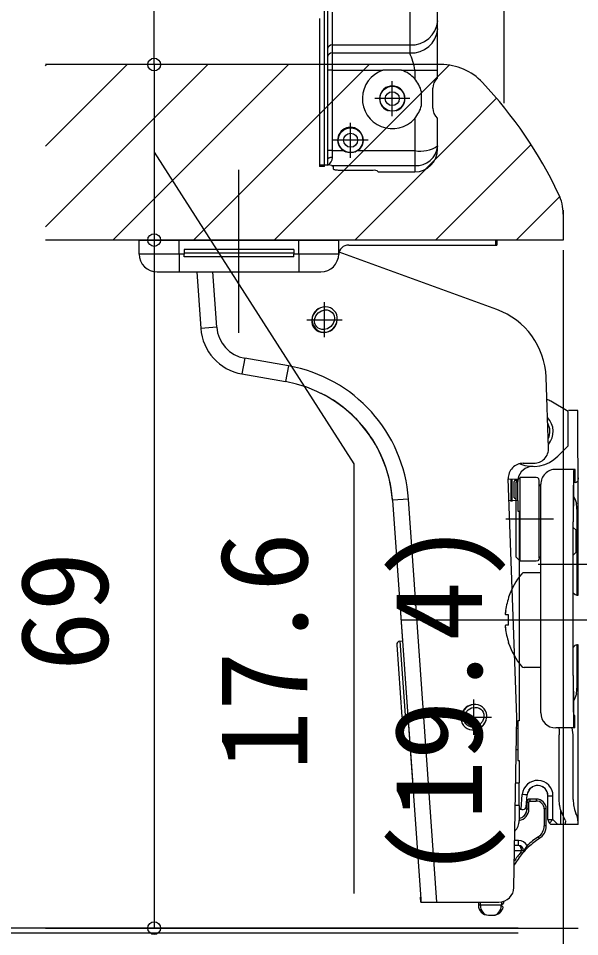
# Model space of a CAD drawing. Units: millimetres, scale not verified. Extents: x -525 to 525, y -783 to 779.
# Drawn here: x 319.4 to 375.6, y 275.4 to 367.4 of the extents above; entities that cross this region are included whole.
import ezdxf
from ezdxf.enums import TextEntityAlignment as Align

# ---------------------------------------------------------------- set-up
doc = ezdxf.new("R2010")
doc.units = ezdxf.units.MM
doc.header["$LTSCALE"] = 4
for name, color, linetype in [('0-4_YKK_12', 2, 'Continuous'), ('0-5_YKK_13', 4, 'Continuous'), ('0-7_YKK_D', 6, 'Continuous')]:
    doc.layers.add(name, color=color, linetype=linetype)
doc.styles.add('ＭＳ ゴシック', font='')
doc.styles.get('ＭＳ ゴシック').set_extended_font_data('MS Gothic')

msp = doc.modelspace()

# ---------------------------------------------------------------- linework, layer by layer
at = {"layer": '0-4_YKK_12'}
for p, q in [((368.069, 358.928), (368.069, 410.191)), ((361.758, 362.8), (322.104, 362.8)), ((322.104, 362.682), (322.222, 362.8)), ((322.104, 354.6), (330.304, 362.8)), ((322.104, 346.517), (338.386, 362.8)), ((328.869, 345.2), (346.469, 362.8)), ((336.951, 345.2), (354.551, 362.8)), ((345.033, 345.2), (362.574, 362.741)), ((353.115, 345.2), (367.332, 359.417)), ((361.198, 345.2), (370.779, 354.782)), ((369.28, 345.2), (373.653, 349.573)), ((373.3, 345.2), (322.104, 345.2)), ((322.104, 276.2), (375.5, 276.2))]:
    msp.add_line(p, q, dxfattribs=at)
msp.add_lwpolyline([(374, 348.2), (374, 345.2), (373.3, 345.2)], dxfattribs=at)
for centre, radius, start, end in [((361.758, 357.1), 5.7, 43.22166, 90), ((334.067, 331.077), 43.7, 25.39153, 43.22166), ((369.3, 347.8), 4.7, 0, 25.39153)]:
    msp.add_arc(centre, radius, start, end, dxfattribs=at)
at = {"layer": '0-5_YKK_13'}
for p, q in [((350.069, 352.715), (350.069, 368.426)), ((350.369, 369.226), (350.369, 353.264)), ((349.569, 367.428), (349.569, 352.715)), ((350.869, 364.767), (350.869, 368.058)), ((358.619, 368.058), (358.619, 364.767)), ((361.419, 367.192), (361.419, 368.058)), ((361.419, 362.226), (361.419, 366.383)), ((350.869, 364.767), (358.619, 364.767)), ((350.869, 363.959), (350.869, 364.767)), ((350.869, 363.959), (358.619, 363.959)), ((350.869, 362.226), (350.869, 363.959)), ((350.869, 362.226), (350.369, 362.226)), ((350.869, 362.226), (355.932, 362.226)), ((350.869, 354.165), (350.869, 362.226)), ((357.806, 362.226), (355.932, 362.226)), ((357.806, 362.226), (359.119, 362.226)), ((359.119, 362.226), (361.419, 362.226)), ((359.119, 362.226), (359.119, 361.361)), ((356.869, 357.616), (356.869, 361.136)), ((355.843, 360.108), (355.991, 360.256)), ((359.79, 358.692), (359.79, 360.061)), ((360.944, 358.426), (360.944, 360.426)), ((358.629, 359.376), (355.109, 359.376)), ((356.399, 358.191), (356.496, 358.191)), ((357.243, 358.191), (357.34, 358.191)), ((357.747, 358.497), (357.599, 358.35)), ((359.119, 357.392), (359.119, 354.165)), ((352.695, 353.447), (352.695, 356.967)), ((351.817, 356.086), (352.049, 356.317)), ((354.455, 355.207), (350.935, 355.207)), ((361.419, 354.326), (361.419, 354.646)), ((350.869, 354.165), (350.369, 354.165)), ((350.869, 353.479), (350.869, 354.165)), ((350.869, 354.165), (351.963, 354.165)), ((352.014, 354.156), (352.005, 354.14)), ((352.199, 354.041), (352.264, 354.041)), ((353.126, 354.041), (353.14, 354.041)), ((353.375, 354.165), (359.119, 354.165)), ((359.119, 354.165), (359.119, 352.68)), ((349.569, 352.715), (349.569, 352.589)), ((350.069, 352.715), (349.569, 352.715)), ((350.069, 352.589), (350.069, 352.715)), ((350.369, 352.722), (350.438, 352.726)), ((350.469, 352.726), (350.438, 352.726)), ((350.776, 352.68), (359.119, 352.68)), ((359.119, 352.68), (359.119, 352.026)), ((341.5, 335.896), (341.5, 352.246)), ((350.069, 352.589), (349.569, 352.589)), ((350.969, 352.349), (350.969, 352.527)), ((354.969, 352.188), (351.469, 352.188)), ((355.469, 352.026), (355.469, 352.043)), ((355.469, 352.026), (359.119, 352.026)), ((335.5, 345.2), (347.5, 345.2)), ((335.5, 343.8), (335.5, 345.2)), ((347.5, 345.2), (351.5, 345.2)), ((347.5, 343.8), (347.5, 345.2)), ((351.5, 343.8), (351.5, 345.2)), ((367.211, 345.2), (351.5, 345.2)), ((352.498, 344.7), (367.211, 344.7)), ((367.337, 345.2), (367.211, 345.2)), ((367.211, 345.2), (367.211, 344.7)), ((367.211, 344.7), (367.337, 344.7)), ((367.337, 345.2), (367.337, 344.7)), ((335.5, 343.8), (331.5, 343.8)), ((335.5, 343.8), (335.5, 342)), ((336, 343.8), (335.5, 343.8)), ((336, 344.236), (336, 343.8)), ((347, 344.236), (336, 344.236)), ((347, 343.9), (336, 343.9)), ((336, 343.5), (336, 343.8)), ((347, 343.5), (336, 343.5)), ((347, 344.236), (347, 343.8)), ((347, 343.5), (347, 343.8)), ((347.5, 343.8), (347, 343.8)), ((347.5, 343.8), (347.5, 342)), ((351.5, 343.8), (347.5, 343.8)), ((367.355, 338.228), (351.536, 343.973)), ((333.3, 342), (335.5, 342)), ((335.5, 342), (347.5, 342)), ((337.277, 342), (337.677, 336.341)), ((339.273, 336.453), (338.881, 342)), ((347.5, 342), (349.7, 342)), ((348.417, 342), (349.7, 342)), ((350.074, 335.449), (350.074, 338.969)), ((348.314, 337.209), (351.834, 337.209)), ((339.273, 336.453), (337.677, 336.341)), ((342.076, 333.344), (341.799, 331.768)), ((346.456, 332.575), (342.076, 333.344)), ((346.456, 332.575), (346.179, 330.999)), ((341.799, 331.768), (346.179, 330.999)), ((372.541, 324.367), (372.289, 331.445)), ((375.482, 328.106), (374.521, 328.105)), ((375.482, 323.596), (375.482, 328.106)), ((375.496, 323.096), (375.482, 323.596)), ((369.997, 322.812), (371.043, 322.813)), ((371, 322.5), (370.95, 322.5)), ((375.5, 322.934), (375.496, 323.096)), ((375.5, 309.545), (375.5, 322.934)), ((369.4, 321.104), (369.7, 321.404)), ((371.3, 321.404), (369.7, 321.404)), ((369.7, 313.004), (369.7, 321.404)), ((375.2, 322.206), (373.25, 322.206)), ((375.2, 320.956), (375.2, 322.206)), ((368.499, 321.272), (369.468, 321.231)), ((368.8, 318.996), (368.8, 321.196)), ((368.875, 318.996), (368.875, 321.196)), ((369.1, 319.342), (369.1, 321.004)), ((369.432, 321.104), (369.2, 321.104)), ((369.3, 320.904), (369.432, 321.104)), ((369.3, 313.404), (369.3, 320.971)), ((369.45, 319.088), (369.45, 321)), ((371.6, 313.304), (371.6, 321.104)), ((371.669, 320.604), (371.6, 320.688)), ((371.75, 297.786), (371.75, 320.706)), ((375.234, 320.896), (375.055, 320.896)), ((375.2, 320.956), (375.063, 320.956)), ((375.234, 320.896), (375.323, 320.91)), ((358.494, 319.223), (356.898, 319.11)), ((356.898, 319.11), (359.723, 279.098)), ((356.898, 319.11), (357.894, 305.002)), ((361.347, 278.807), (358.494, 319.223)), ((368.575, 319.124), (369.45, 319.088)), ((369.113, 319.342), (369.1, 319.342)), ((369.152, 319.279), (369.113, 319.342)), ((369.133, 319.311), (369.199, 319.352)), ((369.211, 319.235), (369.152, 319.279)), ((369.3, 319.191), (369.211, 319.235)), ((369.45, 319.088), (369.45, 318)), ((375.398, 317.986), (375.323, 318.789)), ((369.45, 318), (369.6, 318)), ((369.6, 318), (369.6, 297)), ((375.398, 309.555), (375.398, 317.986)), ((373.035, 317.204), (368.242, 317.204)), ((375, 301.536), (375, 316.956)), ((375.015, 301.536), (375.015, 316.956)), ((375.3, 316.096), (375.015, 316.381)), ((375.3, 313.896), (375.3, 316.096)), ((369.7, 313.004), (369.3, 313.404)), ((371.6, 313.304), (371.669, 313.387)), ((375.015, 313.611), (375.3, 313.896)), ((371.3, 313.004), (369.7, 313.004)), ((371.481, 312.7), (384.925, 312.7)), ((371.75, 311.846), (370.077, 311.846)), ((371.75, 302.346), (371.75, 311.846)), ((375.017, 309.795), (375.015, 309.803)), ((375.2, 309.609), (375.017, 309.795)), ((375.434, 309.545), (375.2, 309.609)), ((375.45, 309.536), (375.434, 309.545)), ((368.205, 307.786), (368.26, 307.994)), ((368.205, 307.646), (368.26, 307.965)), ((368.227, 307.772), (368.205, 307.786)), ((368.205, 307.652), (368.226, 307.773)), ((368.205, 307.652), (368.206, 307.653)), ((368.531, 307.616), (368.211, 307.616)), ((368.26, 307.965), (368.275, 308.038)), ((368.26, 307.994), (368.275, 308.038)), ((368.531, 306.576), (368.531, 307.616)), ((388.233, 307.096), (357.838, 307.096)), ((368.26, 306.219), (368.205, 306.54)), ((368.205, 306.405), (368.226, 306.418)), ((368.205, 306.398), (368.227, 306.412)), ((368.26, 306.19), (368.205, 306.398)), ((368.531, 306.576), (368.211, 306.576)), ((368.275, 306.146), (368.26, 306.219)), ((368.275, 306.146), (368.26, 306.19)), ((357.639, 304.98), (357.894, 305.002)), ((357.639, 304.98), (358.197, 297.078)), ((368.531, 304.785), (368.531, 304.845)), ((357.32, 304.606), (357.829, 297.401)), ((375.015, 304.338), (375.017, 304.346)), ((375.017, 304.346), (375.117, 304.446)), ((375.098, 304.446), (375.111, 304.471)), ((375.117, 304.446), (375.098, 304.446)), ((375.111, 304.472), (375.169, 304.546)), ((375.111, 304.471), (375.111, 304.472)), ((375.169, 304.546), (375.2, 304.579)), ((375.398, 300.506), (375.398, 304.635)), ((375.433, 304.647), (375.45, 304.655)), ((375.5, 286.596), (375.5, 304.646)), ((371.75, 302.346), (370.077, 302.346)), ((375.323, 299.702), (375.398, 300.506)), ((365.05, 295.599), (365.05, 299.119)), ((375.179, 297.536), (375.063, 297.536)), ((375.179, 296.316), (375.179, 297.536)), ((357.829, 297.401), (357.831, 297.377)), ((358.197, 297.078), (358.198, 297.052)), ((358.454, 297.066), (358.198, 297.052)), ((358.454, 297.066), (358.847, 291.508)), ((363.29, 297.359), (366.81, 297.359)), ((369.45, 297), (369.45, 296.26)), ((369.6, 297), (369.45, 297)), ((369.332, 296.265), (369.45, 296.26)), ((369.45, 296.26), (369.45, 294.116)), ((375.173, 296.286), (373.25, 296.286)), ((373.605, 289.096), (373.605, 295.596)), ((374.99, 295.596), (374.9, 296.286)), ((374.99, 289.096), (374.99, 295.596)), ((375.173, 296.286), (375.179, 296.316)), ((369.296, 294.122), (369.45, 294.116)), ((369.45, 294.116), (369.45, 293)), ((369.45, 293), (369.6, 293)), ((369.6, 293), (369.6, 290.769)), ((358.847, 291.508), (358.917, 290.51)), ((369.239, 290.769), (369.6, 290.769)), ((369.6, 288.5), (369.6, 290.769)), ((370.57, 290.042), (370.736, 290.237)), ((370.736, 290.237), (370.945, 290.386)), ((372.174, 290.206), (371.959, 290.371)), ((369.775, 288.126), (369.905, 289.605)), ((370.299, 288.374), (370.403, 289.561)), ((371.3, 289.15), (370.665, 289.15)), ((370.665, 289.15), (370.665, 288.95)), ((371.3, 289.15), (371.3, 288.95)), ((372.479, 289.471), (372.444, 289.74)), ((372.479, 287.091), (372.479, 289.471)), ((372.979, 287.091), (372.979, 289.471)), ((369.6, 288.5), (369.201, 288.5)), ((369.6, 288.5), (369.6, 287)), ((370.255, 288.242), (370.269, 288.268)), ((370.365, 288.85), (370.365, 288.15)), ((370.365, 288.85), (370.565, 288.85)), ((370.565, 288.15), (370.565, 288.85)), ((370.665, 288.95), (371.3, 288.95)), ((373.634, 288.578), (373.605, 289.096)), ((373.652, 288.45), (373.634, 288.578)), ((373.73, 288.096), (373.652, 288.45)), ((369.681, 288.153), (369.641, 288.167)), ((370.148, 288.14), (370.203, 288.179)), ((370.365, 288.15), (370.565, 288.15)), ((372.1, 288.15), (372.1, 286.45)), ((372.3, 288.15), (372.1, 288.15)), ((372.3, 286.45), (372.3, 288.15)), ((372.3, 287.3), (372.3, 288.15)), ((373.885, 287.681), (373.73, 288.096)), ((373.75, 286.591), (373.75, 288.042)), ((374.199, 287.036), (373.885, 287.681)), ((375.323, 287.584), (375.276, 287.681)), ((372.3, 286.45), (372.1, 286.45)), ((372.524, 286.883), (372.517, 286.899)), ((372.625, 286.737), (372.979, 287.091)), ((372.762, 286.6), (372.625, 286.737)), ((373.75, 286.591), (372.879, 286.591)), ((373.479, 286.591), (372.979, 287.091)), ((375.5, 286.596), (373.75, 286.596)), ((374.25, 286.596), (374.25, 286.817)), ((369.519, 285), (369.143, 285)), ((369.519, 284.5), (369.519, 285)), ((371.621, 285.195), (371.512, 285.363)), ((369.126, 284), (369.819, 284)), ((369.519, 284.5), (369.134, 284.5)), ((369.9, 283.676), (369.748, 283.806)), ((370.019, 284), (369.819, 284)), ((370.531, 284.338), (370.394, 284.484)), ((359.744, 278.806), (359.708, 279.304)), ((359.744, 278.806), (359.764, 278.806)), ((359.765, 278.806), (361.347, 278.807)), ((361.347, 278.807), (367.565, 278.811)), ((365.5, 278.809), (365.5, 278.5)), ((365.7, 278.5), (365.7, 278.81)), ((367.8, 278.5), (368.003, 278.703)), ((367.983, 278.317), (367.8, 278.5)), ((366.5, 277.5), (367, 277.5))]:
    msp.add_line(p, q, dxfattribs=at)
for points in [[(361.419, 366.383), (361.419, 366.788), (361.419, 367.192)], [(358.619, 364.767), (358.619, 364.363), (358.619, 363.959)], [(361.384, 361.426), (361.419, 361.426), (361.419, 362.226)], [(361.419, 354.646), (361.419, 357.426), (361.384, 357.426)], [(351.963, 354.165), (352.077, 354.097), (352.199, 354.041)], [(353.14, 354.041), (353.26, 354.097), (353.375, 354.165)], [(350.369, 353.264), (350.369, 352.722), (350.069, 352.722)], [(350.869, 353.479), (350.804, 353.477), (350.74, 353.471), (350.678, 353.462), (350.619, 353.45), (350.565, 353.434), (350.516, 353.416), (350.473, 353.395), (350.436, 353.371), (350.407, 353.346), (350.386, 353.32), (350.374, 353.292), (350.369, 353.264)], [(351.469, 352.188), (351.388, 352.19), (351.309, 352.196), (351.235, 352.206), (351.167, 352.219), (351.107, 352.236), (351.056, 352.256), (351.015, 352.279), (350.987, 352.305), (350.974, 352.326), (350.969, 352.349)], [(331.5, 343.8), (331.5, 345.2), (335.5, 345.2)], [(343.9, 342), (346.158, 342), (348.417, 342)], [(355.76, 323.586), (355.582, 323.96), (355.393, 324.327), (355.194, 324.686), (354.985, 325.035), (354.767, 325.375), (354.541, 325.705), (354.308, 326.024), (354.069, 326.332), (353.823, 326.629), (353.572, 326.915), (353.316, 327.19), (353.055, 327.454), (352.792, 327.706), (352.525, 327.948), (352.256, 328.179), (351.986, 328.398), (351.715, 328.606), (351.445, 328.803), (351.202, 328.971), (350.961, 329.129), (350.726, 329.277), (350.501, 329.412), (350.288, 329.534), (350.162, 329.604), (350.047, 329.666), (349.945, 329.719), (349.881, 329.753), (349.828, 329.78), (349.791, 329.799), (349.771, 329.809), (349.772, 329.808)], [(373.475, 323.525), (374.5, 324.55), (374.5, 328.021), (372.75, 329.031)], [(371.6, 321.104), (371.559, 321.255), (371.451, 321.363), (371.3, 321.404)], [(375.063, 322.206), (375.049, 322.067), (375.035, 321.673), (375.024, 321.053), (375.014, 320.238), (375.006, 319.261), (375.002, 318.154), (375, 316.956)], [(375.5, 321.362), (375.497, 321.245), (375.486, 321.142), (375.465, 321.056), (375.431, 320.989), (375.384, 320.94), (375.323, 320.91)], [(369.063, 280.286), (369.35, 297.362), (368.499, 321.259)], [(369.2, 321.104), (369.177, 321.106), (369.15, 321.09), (369.128, 321.073), (369.118, 321.066), (369.113, 321.054), (369.1, 321.004)], [(369.468, 321.231), (369.455, 321.121), (369.45, 321)], [(375.063, 320.956), (375.05, 320.813), (375.039, 320.41), (375.029, 319.784), (375.022, 318.972), (375.017, 318.015), (375.015, 316.956)], [(375.026, 319.528), (375.144, 319.318), (375.245, 319.069), (375.323, 318.789)], [(371.6, 313.304), (371.559, 313.152), (371.451, 313.044), (371.3, 313.004)], [(368.531, 309.406), (368.531, 309.399), (368.531, 309.379), (368.531, 309.346)], [(368.211, 307.876), (368.208, 307.843), (368.206, 307.812), (368.205, 307.786)], [(368.205, 307.646), (368.205, 307.647), (368.205, 307.649), (368.205, 307.652)], [(368.205, 307.646), (368.206, 307.629), (368.208, 307.619), (368.211, 307.616)], [(368.211, 306.576), (368.208, 306.571), (368.206, 306.559), (368.205, 306.54)], [(368.205, 306.398), (368.205, 306.4), (368.205, 306.403), (368.205, 306.405)], [(368.205, 306.398), (368.206, 306.373), (368.208, 306.345), (368.211, 306.315)], [(375.2, 304.579), (375.4, 304.636), (375.432, 304.646), (375.435, 304.647)], [(375, 301.536), (375.002, 300.337), (375.006, 299.231), (375.014, 298.253), (375.024, 297.438), (375.035, 296.819), (375.049, 296.424), (375.063, 296.286)], [(375.015, 301.536), (375.017, 300.476), (375.022, 299.519), (375.029, 298.707), (375.039, 298.081), (375.05, 297.678), (375.063, 297.536)], [(375.323, 299.702), (375.245, 299.422), (375.144, 299.173), (375.026, 298.963)], [(373.562, 296.286), (373.584, 296.061), (373.6, 295.83), (373.605, 295.596)], [(370.403, 289.561), (370.335, 289.567), (370.156, 289.583), (369.905, 289.605)], [(372.479, 289.471), (372.547, 289.471), (372.727, 289.471), (372.979, 289.471)], [(370.245, 288.227), (370.248, 288.232), (370.252, 288.237), (370.255, 288.242)], [(370.262, 288.253), (370.259, 288.249), (370.257, 288.246), (370.255, 288.242)], [(374.99, 289.096), (375.024, 288.572), (375.124, 288.082), (375.276, 287.681)], [(369.775, 288.126), (369.854, 288.111), (369.929, 288.103), (370, 288.101)], [(369.775, 288.126), (369.854, 288.111), (369.929, 288.103), (370, 288.101)], [(369.984, 288.101), (369.989, 288.101), (369.995, 288.101), (370, 288.101)], [(370.109, 288.121), (370.11, 288.121), (370.11, 288.122), (370.111, 288.122)], [(370.144, 288.137), (370.145, 288.138), (370.147, 288.139), (370.148, 288.14)], [(370.164, 288.149), (370.159, 288.146), (370.154, 288.143), (370.148, 288.14)], [(375.5, 286.817), (375.481, 287.077), (375.422, 287.334), (375.323, 287.584)], [(372.479, 287.091), (372.547, 287.091), (372.727, 287.091), (372.979, 287.091)], [(372.524, 286.883), (372.536, 286.859), (372.549, 286.835), (372.563, 286.813)], [(372.738, 286.625), (372.747, 286.615), (372.756, 286.607), (372.762, 286.6)], [(372.879, 286.591), (372.859, 286.591), (372.841, 286.592), (372.824, 286.593), (372.823, 286.593), (372.821, 286.593), (372.82, 286.593), (372.79, 286.596), (372.769, 286.599), (372.762, 286.6)], [(372.865, 286.591), (372.86, 286.591), (372.855, 286.591), (372.85, 286.591)], [(374.199, 287.036), (374.228, 286.964), (374.245, 286.89), (374.249, 286.817)], [(367.8, 278.5), (365.7, 278.5), (365.5, 278.5)]]:
    msp.add_lwpolyline(points, dxfattribs=at)
for points in [[(351.058, 338.115), (350.877, 338.274), (350.665, 338.391), (350.431, 338.463), (350.183, 338.487), (349.93, 338.462), (349.683, 338.388), (349.452, 338.269), (349.244, 338.11), (349.068, 337.916), (348.931, 337.694), (348.837, 337.454), (348.792, 337.205), (348.795, 336.956), (348.848, 336.716), (348.947, 336.496), (349.091, 336.303), (349.271, 336.144), (349.483, 336.027), (349.718, 335.955), (349.966, 335.931), (350.218, 335.956), (350.465, 336.03), (350.696, 336.149), (350.904, 336.308), (351.08, 336.502), (351.217, 336.724), (351.311, 336.964), (351.357, 337.213), (351.353, 337.462), (351.3, 337.702), (351.201, 337.922)], [(350.845, 337.92), (350.962, 337.763), (351.037, 337.59), (351.071, 337.401), (351.065, 337.197), (350.951, 336.831), (350.709, 336.521), (350.381, 336.306), (350.006, 336.221), (349.801, 336.23), (349.616, 336.28), (349.449, 336.37), (349.302, 336.499), (349.186, 336.656), (349.111, 336.828), (349.077, 337.017), (349.084, 337.222), (349.198, 337.587), (349.439, 337.897), (349.766, 338.112), (350.142, 338.197), (350.347, 338.188), (350.533, 338.139), (350.699, 338.049)], [(366.093, 298.196), (365.924, 298.366), (365.721, 298.498), (365.492, 298.586), (365.246, 298.627), (364.992, 298.619), (364.741, 298.562), (364.502, 298.46), (364.284, 298.315), (364.095, 298.133), (363.943, 297.922), (363.833, 297.689), (363.77, 297.443), (363.757, 297.194), (363.793, 296.952), (363.877, 296.725), (364.007, 296.522), (364.176, 296.352), (364.379, 296.22), (364.608, 296.132), (364.854, 296.092), (365.108, 296.1), (365.359, 296.156), (365.598, 296.259), (365.816, 296.404), (366.005, 296.585), (366.157, 296.796), (366.267, 297.029), (366.33, 297.275), (366.343, 297.524), (366.307, 297.767), (366.223, 297.993)], [(365.868, 298.015), (365.974, 297.851), (366.037, 297.673), (366.058, 297.482), (366.037, 297.279), (365.898, 296.922), (365.636, 296.629), (365.295, 296.437), (364.914, 296.378), (364.71, 296.402), (364.529, 296.464), (364.369, 296.565), (364.231, 296.704), (364.126, 296.868), (364.063, 297.045), (364.042, 297.236), (364.063, 297.44), (364.202, 297.797), (364.464, 298.089), (364.805, 298.281), (365.186, 298.34), (365.39, 298.317), (365.571, 298.255), (365.731, 298.154)]]:
    msp.add_lwpolyline(points, close=True, dxfattribs=at)
for centre, radius in [((356.869, 359.376), 1.242), ((356.869, 359.376), 0.7), ((352.695, 355.207), 1.242), ((352.695, 355.207), 0.7)]:
    msp.add_circle(centre, radius, dxfattribs=at)
for centre, radius, start, end in [((358.794, 367.394), 2.633, 266.18874, 355.59805), ((358.794, 366.585), 2.633, 266.18874, 355.59805), ((350.838, 364.298), 0.47, 86.18874, 175.59805), ((350.838, 363.489), 0.47, 86.18874, 175.59805), ((353.594, 361.57), 5.564, 6.77878, 25.42545), ((356.869, 359.376), 3, 108.19487, 318.59038), ((356.869, 359.376), 3, 41.40962, 71.80513), ((356.868, 359.376), 3.001, 13.1971, 41.40552), ((362.141, 360.497), 1.199, 129.13891, 183.35043), ((356.869, 359.376), 1.275, 291.6567, 248.3433), ((356.869, 359.376), 1.26, 125.78079, 250.13168), ((356.869, 359.376), 1.26, 289.86832, 125.78079), ((356.869, 359.376), 3, 318.59038, 346.807), ((362.155, 358.363), 1.212, 176.9779, 230.53276), ((352.669, 355.226), 1.275, 303.61912, 236.38088), ((352.669, 355.226), 1.255, 29.37209, 137.35845), ((352.669, 355.226), 1.255, 214.21892, 238.53979), ((359.681, 357.213), 3.1, 259.54948, 304.09686), ((359.28, 354.82), 2.147, 265.71177, 355.35312), ((352.669, 355.226), 1.255, 238.53979, 250.77332), ((359.119, 354.326), 2.3, 270, 0), ((349.881, 353.545), 0.99, 304.21002, 356.17047), ((350.469, 351.69), 1.036, 72.78673, 89.97728), ((350.748, 352.445), 0.236, 20.23046, 83.22036), ((355.076, 351.62), 0.578, 47.09173, 100.64935), ((352.498, 343.7), 1, 90.00484, 177.94844), ((333.3, 343.8), 1.8, 180, 270), ((349.7, 343.8), 1.8, 270, 0), ((350.074, 337.209), 1.26, 97.88599, 270.03871), ((364.794, 331.178), 7.5, 2.03871, 70.03871), ((342.664, 336.693), 5, 184.03871, 260.03871), ((342.664, 336.693), 3.4, 184.03871, 260.03871), ((350.074, 337.209), 1.26, 270.03871, 347.41684), ((343.93, 318.195), 14.6, 4.03871, 80.03871), ((343.93, 318.195), 13, 4.03871, 80.03871), ((371, 326), 3.5, 60, 66.98281), ((371, 326), 2, 319.86639, 44.21103), ((371, 326), 1.675, 334.28164, 29.79578), ((371.042, 324.313), 1.5, 270.03871, 2.03871), ((343.93, 318.195), 13, 4.34696, 24.4995), ((371, 326), 3.5, 247.29435, 315), ((369.998, 321.312), 1.5, 90.03871, 182.03871), ((370.95, 321), 1.5, 90, 171.13393), ((373.25, 320.706), 1.5, 89.99671, 180.00976), ((371.9, 320.795), 0.299, 219.53307, 239.97377), ((343.93, 318.195), 13, 4.03871, 4.34696), ((371.9, 313.196), 0.299, 119.99186, 140.41689), ((375.35, 307.096), 7.2, 139.84062, 161.28645), ((370.077, 311.546), 0.3, 90.02025, 139.8151), ((375.35, 307.096), 7.181, 161.73129, 173.75851), ((375.35, 307.096), 7.181, 186.24021, 198.26743), ((357.67, 304.631), 0.35, 95.03871, 184.03871), ((375.35, 307.096), 7.2, 198.71691, 220.162), ((370.077, 302.646), 0.3, 220.10637, 269.97478), ((365.05, 297.359), 1.26, 93.15674, 163.48194), ((373.25, 297.786), 1.5, 180.00949, 270.00569), ((358.18, 297.402), 0.35, 184.03871, 273.03871), ((365.05, 297.359), 1.26, 270.03871, 344.07508), ((371.439, 289.471), 1.54, 0, 174.99774), ((371.439, 289.471), 1.04, 0.0119, 174.98699), ((370.665, 288.85), 0.3, 90, 180), ((371.3, 288.15), 1, 0, 90), ((370, 288.401), 0.3, 269.91698, 355.04314), ((370.665, 288.85), 0.1, 90, 180), ((371.3, 288.15), 0.8, 0, 90), ((369.4, 288.15), 0.965, 281.96147, 0), ((369.4, 288.15), 1.165, 279.88515, 0), ((369.403, 288.148), 0.962, 281.8303, 352.52936), ((370, 289.101), 1, 247.71723, 257.02615), ((369.997, 289.097), 0.996, 247.79242, 257.1391), ((369.4, 288.15), 0.965, 352.45747, 0), ((368.1, 287), 1.5, 314.87235, 0), ((370.8, 286.45), 1.3, 303.18666, 0), ((370.8, 286.45), 1.5, 303.18666, 0), ((372.979, 287.091), 0.5, 180.03113, 225.04202), ((369.519, 284), 1, 28.97644, 90), ((376, 278.5), 8.2, 123.18666, 133.12945), ((376, 278.5), 8, 123.18666, 133.12945), ((376, 278.5), 8, 139.67978, 149.57752), ((376, 278.5), 8.2, 139.67978, 147.1909), ((369.519, 284), 0.5, 0, 90), ((369.519, 284), 0.3, 319.67978, 0), ((369.519, 284), 0.5, 319.67978, 0), ((375.355, 280.899), 6.121, 144.14301, 153.01503), ((375.998, 278.502), 7.997, 133.12832, 139.68091), ((367.564, 280.311), 1.5, 270.03871, 359.03871), ((363.896, 279.543), 4.197, 186.08319, 190.11681), ((366.5, 278.5), 1, 180, 270), ((367, 278.5), 1, 270, 349.4499), ((376, 278.5), 8.2, 177.68895, 180), ((376, 278.5), 8, 177.28844, 178.54908)]:
    msp.add_arc(centre, radius, start, end, dxfattribs=at)
for centre, major_axis, ratio, start_param, end_param in [((369.519, 284), (0, -0.5), 0.6, 1.570796, 3.141593), ((366.5, 278.5), (0, -1), 0.8, 4.712389, 6.283185), ((367, 278.5), (0, -1), 0.8, 0, 1.570796)]:
    msp.add_ellipse(centre, major_axis=major_axis, ratio=ratio, start_param=start_param, end_param=end_param, dxfattribs=at)
at = {"layer": '0-7_YKK_D'}
for p, q in [((336.362, 362.8), (332, 362.8)), ((336.4, 362.8), (332, 362.8)), ((333, 362.8), (333, 345.2)), ((369.5, 345.2), (332, 345.2)), ((336.276, 345.2), (332, 345.2)), ((333, 345.2), (333, 276.2)), ((374, 344.2), (374, 209.7)), ((374, 344.2), (374, 209.7)), ((369.5, 275.7), (292, 275.7)), ((369.5, 276.2), (312, 276.2)), ((369.5, 276.2), (312, 276.2)), ((369.5, 275.7), (312, 275.7)), ((369.5, 276.2), (332, 276.2))]:
    msp.add_line(p, q, dxfattribs=at)
for points in [[(333, 362.8), (333, 371.2), (333, 410.641)], [(333, 354), (353, 322.749), (353, 279.68)]]:
    msp.add_lwpolyline(points, dxfattribs=at)
for centre in [(333, 362.8), (333, 362.8), (333, 345.2), (333, 345.2), (333, 276.2)]:
    msp.add_circle(centre, 0.637, dxfattribs=at)

# ---------------------------------------------------------------- texts
at = {"layer": '0-7_YKK_D', "style": 'ＭＳ ゴシック'}
for s, p in [('17.6', (351, 291.976)), ('(19.4)', (368.5, 281.067)), ('69', (331, 301.973))]:
    msp.add_text(s, height=8.798, rotation=90, dxfattribs=at).set_placement(p, align=Align.BOTTOM_LEFT)

doc.saveas('drawing.dxf')
